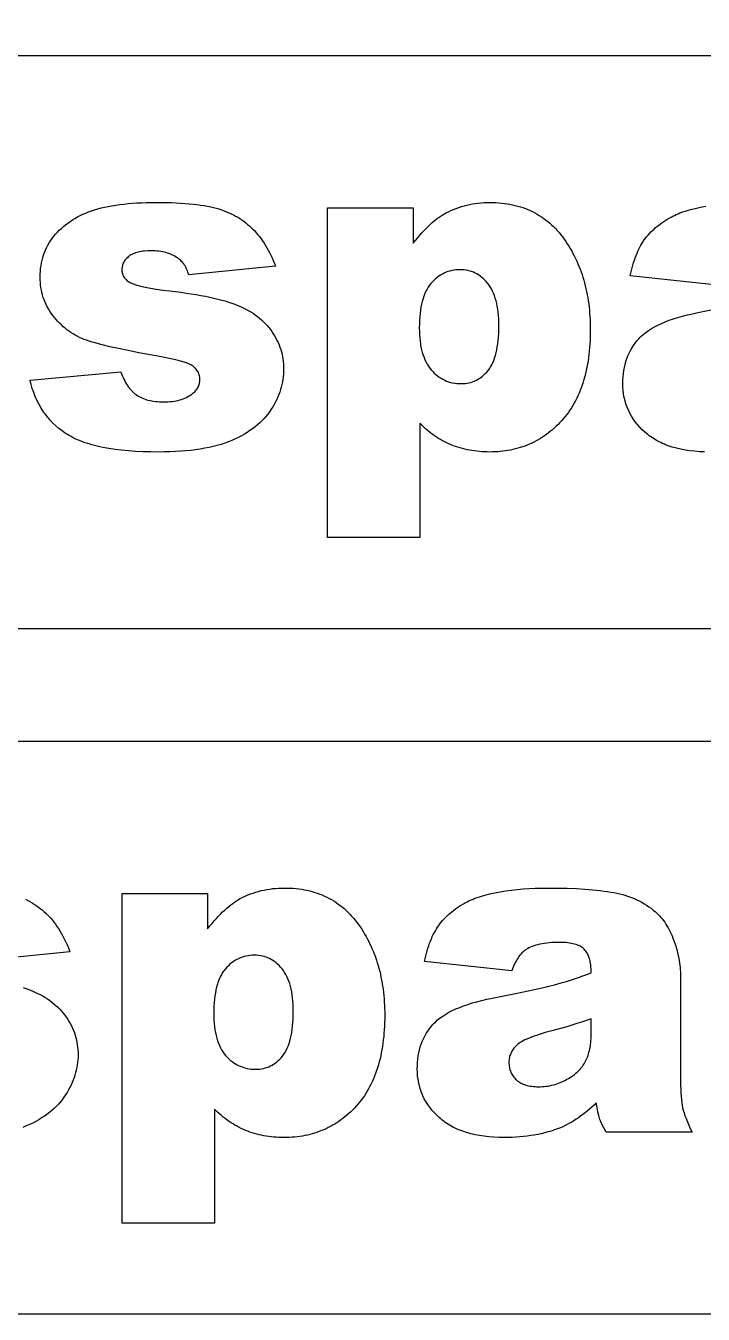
# Model space of a CAD drawing. Extents: x 6 to 1184, y 88 to 595.
# Drawn here: x 813.2 to 916.1, y 399.8 to 595.3 of the extents above; entities that cross this region are included whole.
import ezdxf

# ---------------------------------------------------------------- set-up
doc = ezdxf.new("R2010")
doc.units = 0
doc.layers.get('0').update_dxf_attribs({"linetype": 'CONTINUOUS'})

msp = doc.modelspace()

# ---------------------------------------------------------------- linework, layer by layer
for points in [[(575.33, 566.29), (592.23, 561.76), (575.33, 566.29), (583.09, 595.26), (599.99, 590.73), (1063.99, 590.73), (1059.08, 572.38, 1), (1057.52, 566.59), (1074.43, 562.06, 1), (1075.98, 567.85), (1082.11, 590.73), (1183.99, 590.73), (1160.7, 503.8), (1040.7, 503.8), (576.7, 503.8), (559.8, 508.33), (567.56, 537.31), (584.46, 532.78, 0.414214), (588.14, 534.9, 0.414214), (586.02, 538.57), (590.68, 555.96, 0.414214), (594.35, 558.08, 0.414214), (592.23, 561.76)], [(544.25, 462.29), (561.15, 457.76), (544.25, 462.29), (552.01, 491.26), (568.92, 486.73), (1032.92, 486.73), (1028, 468.38, 1), (1026.45, 462.59), (1043.35, 458.06, 1), (1044.9, 463.85), (1051.03, 486.73), (1152.92, 486.73), (1129.62, 399.8), (1009.62, 399.8), (545.62, 399.8), (528.72, 404.33), (536.48, 433.31), (553.39, 428.78, 0.414214), (557.06, 430.9, 0.414214), (554.94, 434.57), (559.6, 451.96, 0.414214), (563.27, 454.08, 0.414214), (561.15, 457.76)]]:
    msp.add_lwpolyline(points, format="xyb")
for points in [[(813.85, 541.48), (827.63, 542.78), (827.74, 542.48), (827.86, 542.19), (827.98, 541.91), (828.1, 541.64), (828.23, 541.38), (828.37, 541.13), (828.51, 540.9), (828.66, 540.67), (828.81, 540.46), (828.97, 540.26), (829.13, 540.06), (829.3, 539.88), (829.47, 539.71), (829.65, 539.55), (829.83, 539.4), (830.02, 539.27), (830.22, 539.14), (830.42, 539.02), (830.63, 538.91), (830.85, 538.8), (831.08, 538.71), (831.32, 538.62), (831.56, 538.54), (831.81, 538.47), (832.07, 538.41), (832.34, 538.36), (832.61, 538.31), (832.9, 538.27), (833.19, 538.25), (833.49, 538.22), (833.8, 538.21), (834.11, 538.21), (834.46, 538.21), (834.79, 538.23), (835.12, 538.25), (835.43, 538.28), (835.74, 538.32), (836.03, 538.38), (836.32, 538.44), (836.59, 538.51), (836.86, 538.59), (837.12, 538.67), (837.36, 538.77), (837.6, 538.88), (837.82, 539), (838.04, 539.12), (838.25, 539.26), (838.44, 539.4), (838.59, 539.51), (838.72, 539.63), (838.85, 539.75), (838.97, 539.87), (839.07, 540), (839.17, 540.13), (839.26, 540.26), (839.34, 540.4), (839.41, 540.54), (839.47, 540.68), (839.52, 540.83), (839.56, 540.98), (839.6, 541.13), (839.62, 541.29), (839.63, 541.45), (839.64, 541.61), (839.63, 541.8), (839.61, 541.98), (839.58, 542.15), (839.54, 542.32), (839.49, 542.48), (839.42, 542.64), (839.34, 542.79), (839.25, 542.94), (839.14, 543.08), (839.03, 543.22), (838.9, 543.35), (838.76, 543.48), (838.6, 543.6), (838.44, 543.71), (838.26, 543.82), (838.07, 543.93), (837.91, 544), (837.73, 544.08), (837.27, 544.24), (836.7, 544.4), (836.01, 544.58), (835.21, 544.76), (834.29, 544.95), (833.25, 545.15), (832.1, 545.36), (830.36, 545.67), (828.76, 545.98), (827.3, 546.28), (825.97, 546.57), (824.79, 546.86), (824.25, 547), (823.74, 547.15), (823.27, 547.28), (822.83, 547.42), (822.43, 547.56), (822.06, 547.69), (821.71, 547.83), (821.37, 547.99), (821.03, 548.15), (820.7, 548.32), (820.38, 548.51), (820.07, 548.71), (819.76, 548.92), (819.46, 549.14), (819.17, 549.37), (818.89, 549.61), (818.61, 549.87), (818.33, 550.14), (818.07, 550.42), (817.81, 550.71), (817.56, 551.01), (817.32, 551.32), (817.08, 551.64), (816.86, 551.97), (816.66, 552.31), (816.47, 552.64), (816.3, 552.99), (816.14, 553.34), (816, 553.7), (815.87, 554.06), (815.76, 554.42), (815.66, 554.8), (815.58, 555.17), (815.51, 555.56), (815.46, 555.95), (815.42, 556.34), (815.4, 556.74), (815.39, 557.15), (815.4, 557.59), (815.42, 558.03), (815.46, 558.46), (815.52, 558.88), (815.59, 559.29), (815.68, 559.69), (815.79, 560.09), (815.91, 560.48), (816.05, 560.86), (816.2, 561.23), (816.37, 561.6), (816.56, 561.96), (816.76, 562.31), (816.98, 562.65), (817.22, 562.99), (817.47, 563.32), (817.74, 563.63), (818.01, 563.94), (818.3, 564.24), (818.61, 564.53), (818.92, 564.81), (819.25, 565.07), (819.59, 565.33), (819.94, 565.58), (820.31, 565.81), (820.68, 566.04), (821.07, 566.26), (821.47, 566.46), (821.89, 566.66), (822.31, 566.84), (822.75, 567.02), (823.2, 567.18), (823.66, 567.34), (824.15, 567.48), (824.66, 567.62), (825.18, 567.74), (825.72, 567.86), (826.29, 567.96), (826.87, 568.06), (827.47, 568.14), (828.09, 568.22), (828.73, 568.28), (829.39, 568.34), (830.07, 568.38), (830.77, 568.42), (831.49, 568.44), (832.23, 568.46), (832.99, 568.46), (833.78, 568.46), (834.55, 568.45), (835.3, 568.43), (836.02, 568.4), (836.71, 568.36), (837.37, 568.32), (838.01, 568.27), (838.62, 568.21), (839.2, 568.15), (839.76, 568.07), (840.29, 567.99), (840.8, 567.9), (841.28, 567.81), (841.73, 567.7), (842.16, 567.59), (842.55, 567.47), (842.94, 567.34), (843.31, 567.21), (843.68, 567.06), (844.03, 566.91), (844.38, 566.75), (844.73, 566.58), (845.06, 566.4), (845.39, 566.21), (845.7, 566.01), (846.01, 565.81), (846.31, 565.6), (846.61, 565.37), (846.89, 565.14), (847.17, 564.91), (847.44, 564.66), (847.7, 564.4), (847.96, 564.14), (848.21, 563.86), (848.45, 563.57), (848.69, 563.27), (848.93, 562.96), (849.15, 562.64), (849.38, 562.3), (849.59, 561.95), (849.8, 561.6), (850.01, 561.23), (850.21, 560.85), (850.41, 560.46), (850.6, 560.05), (850.78, 559.64), (850.96, 559.21), (851.13, 558.77), (837.97, 557.48), (837.83, 557.9), (837.75, 558.1), (837.67, 558.29), (837.58, 558.48), (837.49, 558.65), (837.39, 558.82), (837.28, 558.99), (837.18, 559.14), (837.06, 559.29), (836.94, 559.43), (836.82, 559.57), (836.69, 559.7), (836.55, 559.82), (836.41, 559.93), (836.26, 560.04), (836.05, 560.17), (835.84, 560.29), (835.62, 560.41), (835.4, 560.51), (835.17, 560.61), (834.94, 560.7), (834.7, 560.78), (834.45, 560.85), (834.2, 560.92), (833.95, 560.97), (833.69, 561.02), (833.42, 561.06), (833.15, 561.09), (832.87, 561.11), (832.59, 561.12), (832.31, 561.13), (831.74, 561.11), (831.21, 561.08), (830.96, 561.05), (830.72, 561.01), (830.49, 560.97), (830.27, 560.92), (830.06, 560.86), (829.86, 560.8), (829.67, 560.73), (829.49, 560.66), (829.33, 560.58), (829.17, 560.49), (829.02, 560.39), (828.88, 560.29), (828.75, 560.19), (828.63, 560.08), (828.51, 559.97), (828.41, 559.85), (828.31, 559.74), (828.22, 559.62), (828.14, 559.5), (828.07, 559.37), (828.01, 559.24), (827.95, 559.11), (827.91, 558.98), (827.87, 558.84), (827.84, 558.7), (827.82, 558.56), (827.81, 558.41), (827.8, 558.27), (827.81, 558.1), (827.82, 557.95), (827.85, 557.79), (827.89, 557.64), (827.94, 557.5), (828, 557.36), (828.06, 557.23), (828.14, 557.1), (828.23, 556.98), (828.34, 556.86), (828.45, 556.75), (828.57, 556.64), (828.7, 556.54), (828.85, 556.44), (829, 556.35), (829.17, 556.26), (829.35, 556.17), (829.56, 556.09), (829.79, 556.01), (830.05, 555.93), (830.33, 555.85), (830.64, 555.77), (831.33, 555.61), (832.13, 555.46), (833.02, 555.31), (834.01, 555.17), (835.1, 555.03), (835.95, 554.93), (836.78, 554.83), (837.57, 554.72), (838.34, 554.6), (839.08, 554.48), (839.8, 554.36), (840.48, 554.23), (841.14, 554.09), (841.77, 553.96), (842.37, 553.81), (842.95, 553.66), (843.49, 553.51), (844.01, 553.35), (844.5, 553.19), (844.97, 553.02), (845.4, 552.85), (845.82, 552.67), (846.22, 552.48), (846.61, 552.29), (846.99, 552.08), (847.36, 551.86), (847.71, 551.64), (848.05, 551.4), (848.38, 551.16), (848.7, 550.9), (849, 550.64), (849.3, 550.37), (849.57, 550.09), (849.84, 549.79), (850.1, 549.49), (850.34, 549.18), (850.57, 548.86), (850.79, 548.54), (850.99, 548.21), (851.18, 547.88), (851.35, 547.54), (851.51, 547.2), (851.66, 546.85), (851.79, 546.5), (851.91, 546.15), (852.02, 545.79), (852.11, 545.43), (852.19, 545.06), (852.25, 544.69), (852.3, 544.32), (852.33, 543.94), (852.35, 543.56), (852.36, 543.18), (852.35, 542.78), (852.33, 542.39), (852.29, 542.01), (852.24, 541.62), (852.18, 541.23), (852.09, 540.85), (852, 540.46), (851.89, 540.08), (851.76, 539.7), (851.62, 539.32), (851.47, 538.95), (851.3, 538.57), (851.11, 538.19), (850.91, 537.82), (850.7, 537.45), (850.47, 537.08), (850.22, 536.71), (849.96, 536.35), (849.68, 536.01), (849.38, 535.67), (849.07, 535.34), (848.74, 535.02), (848.39, 534.71), (848.03, 534.41), (847.65, 534.12), (847.25, 533.84), (846.83, 533.57), (846.4, 533.31), (845.95, 533.06), (845.48, 532.81), (845, 532.58), (844.5, 532.36), (843.98, 532.14), (843.43, 531.95), (842.87, 531.76), (842.28, 531.59), (841.66, 531.43), (841.03, 531.29), (840.37, 531.16), (839.69, 531.04), (838.98, 530.94), (838.25, 530.85), (837.5, 530.77), (836.73, 530.71), (835.93, 530.66), (835.11, 530.63), (834.26, 530.61), (833.4, 530.6), (832.18, 530.61), (831, 530.65), (829.88, 530.7), (828.79, 530.78), (827.75, 530.88), (826.76, 531), (825.81, 531.14), (824.9, 531.31), (824.46, 531.4), (824.04, 531.5), (823.62, 531.6), (823.22, 531.71), (822.83, 531.82), (822.45, 531.94), (822.08, 532.06), (821.72, 532.19), (821.38, 532.33), (821.04, 532.47), (820.72, 532.62), (820.4, 532.77), (820.1, 532.93), (819.81, 533.09), (819.53, 533.26), (819.26, 533.43), (818.74, 533.8), (818.25, 534.18), (817.79, 534.58), (817.34, 535), (816.92, 535.44), (816.72, 535.66), (816.53, 535.89), (816.34, 536.13), (816.15, 536.37), (815.97, 536.61), (815.8, 536.86), (815.48, 537.37), (815.17, 537.9), (814.89, 538.45), (814.64, 539.02), (814.41, 539.61), (814.2, 540.22), (814.01, 540.84)], [(859.04, 517.64), (859.04, 567.64), (872.04, 567.64), (872.04, 562.29), (872.37, 562.7), (872.71, 563.1), (873.03, 563.48), (873.36, 563.84), (873.68, 564.18), (874, 564.51), (874.31, 564.82), (874.62, 565.12), (874.93, 565.4), (875.23, 565.66), (875.53, 565.9), (875.83, 566.12), (876.13, 566.33), (876.42, 566.53), (876.7, 566.7), (876.98, 566.86), (877.37, 567.05), (877.75, 567.23), (878.15, 567.4), (878.54, 567.56), (878.95, 567.7), (879.35, 567.83), (879.76, 567.95), (880.18, 568.06), (880.6, 568.15), (881.03, 568.24), (881.46, 568.3), (881.9, 568.36), (882.35, 568.4), (882.79, 568.44), (883.25, 568.45), (883.7, 568.46), (884.15, 568.46), (884.6, 568.44), (885.04, 568.41), (885.47, 568.37), (885.89, 568.32), (886.31, 568.27), (886.72, 568.19), (887.13, 568.11), (887.53, 568.02), (887.92, 567.92), (888.31, 567.8), (888.69, 567.68), (889.06, 567.54), (889.43, 567.4), (889.79, 567.24), (890.15, 567.07), (890.49, 566.89), (890.84, 566.7), (891.17, 566.5), (891.5, 566.29), (891.82, 566.07), (892.14, 565.83), (892.45, 565.59), (892.75, 565.33), (893.05, 565.07), (893.34, 564.79), (893.62, 564.5), (893.9, 564.2), (894.17, 563.89), (894.43, 563.57), (894.69, 563.24), (894.94, 562.9), (895.19, 562.55), (895.42, 562.2), (895.65, 561.84), (895.87, 561.47), (896.09, 561.1), (896.29, 560.72), (896.49, 560.34), (896.68, 559.96), (896.86, 559.57), (897.04, 559.17), (897.2, 558.77), (897.36, 558.36), (897.51, 557.95), (897.66, 557.53), (897.79, 557.11), (897.92, 556.69), (898.04, 556.25), (898.15, 555.82), (898.26, 555.37), (898.36, 554.93), (898.45, 554.47), (898.53, 554.02), (898.6, 553.55), (898.67, 553.09), (898.73, 552.61), (898.78, 552.13), (898.82, 551.65), (898.85, 551.16), (898.88, 550.67), (898.9, 550.17), (898.91, 549.67), (898.92, 549.16), (898.91, 548.6), (898.9, 548.04), (898.88, 547.5), (898.85, 546.96), (898.81, 546.44), (898.76, 545.92), (898.71, 545.41), (898.64, 544.9), (898.57, 544.41), (898.49, 543.93), (898.4, 543.45), (898.31, 542.98), (898.2, 542.52), (898.09, 542.07), (897.96, 541.62), (897.83, 541.19), (897.69, 540.76), (897.54, 540.34), (897.39, 539.93), (897.22, 539.53), (897.05, 539.14), (896.87, 538.75), (896.68, 538.38), (896.48, 538.01), (896.27, 537.65), (896.06, 537.3), (895.83, 536.95), (895.6, 536.62), (895.36, 536.29), (895.11, 535.97), (894.85, 535.66), (894.58, 535.36), (894.31, 535.07), (894.03, 534.78), (893.75, 534.51), (893.47, 534.25), (893.17, 533.99), (892.88, 533.74), (892.58, 533.51), (892.28, 533.28), (891.97, 533.06), (891.65, 532.85), (891.34, 532.65), (891.01, 532.46), (890.69, 532.28), (890.36, 532.11), (890.02, 531.95), (889.68, 531.79), (889.34, 531.65), (888.99, 531.51), (888.63, 531.39), (888.28, 531.27), (887.91, 531.16), (887.55, 531.07), (887.18, 530.98), (886.8, 530.9), (886.42, 530.83), (886.04, 530.77), (885.65, 530.72), (885.25, 530.68), (884.86, 530.64), (884.45, 530.62), (884.05, 530.61), (883.64, 530.6), (883.24, 530.61), (882.84, 530.62), (882.45, 530.64), (882.07, 530.67), (881.69, 530.71), (881.31, 530.76), (880.94, 530.81), (880.57, 530.88), (880.21, 530.95), (879.85, 531.03), (879.49, 531.12), (879.14, 531.22), (878.8, 531.32), (878.46, 531.44), (878.12, 531.56), (877.79, 531.69), (877.46, 531.83), (877.13, 531.98), (876.81, 532.14), (876.5, 532.31), (876.19, 532.48), (875.88, 532.66), (875.58, 532.85), (875.28, 533.05), (874.99, 533.26), (874.7, 533.47), (874.42, 533.69), (874.14, 533.93), (873.86, 534.17), (873.59, 534.41), (873.32, 534.67), (873.06, 534.93), (873.06, 517.64)], [(872.96, 549.43), (872.97, 548.9), (872.99, 548.39), (873.02, 547.9), (873.07, 547.42), (873.14, 546.96), (873.21, 546.52), (873.31, 546.09), (873.41, 545.69), (873.53, 545.3), (873.67, 544.92), (873.81, 544.57), (873.98, 544.23), (874.15, 543.91), (874.34, 543.61), (874.55, 543.32), (874.77, 543.05), (875, 542.8), (875.23, 542.56), (875.48, 542.34), (875.73, 542.14), (875.99, 541.95), (876.26, 541.78), (876.53, 541.63), (876.81, 541.49), (877.1, 541.37), (877.4, 541.26), (877.7, 541.17), (878.02, 541.1), (878.34, 541.04), (878.66, 541), (879, 540.98), (879.34, 540.97), (879.64, 540.98), (879.93, 541), (880.22, 541.04), (880.5, 541.1), (880.77, 541.17), (881.04, 541.25), (881.31, 541.35), (881.56, 541.47), (881.81, 541.6), (882.06, 541.75), (882.3, 541.91), (882.53, 542.09), (882.76, 542.29), (882.98, 542.5), (883.19, 542.72), (883.4, 542.97), (883.6, 543.23), (883.78, 543.51), (883.95, 543.81), (884.11, 544.14), (884.26, 544.48), (884.39, 544.85), (884.52, 545.24), (884.62, 545.66), (884.72, 546.09), (884.8, 546.55), (884.87, 547.02), (884.93, 547.52), (884.98, 548.04), (885.01, 548.59), (885.03, 549.15), (885.03, 549.74), (885.03, 550.28), (885.01, 550.8), (884.97, 551.3), (884.93, 551.79), (884.87, 552.26), (884.79, 552.71), (884.71, 553.14), (884.61, 553.55), (884.49, 553.95), (884.37, 554.32), (884.23, 554.68), (884.07, 555.02), (883.91, 555.34), (883.73, 555.65), (883.54, 555.93), (883.33, 556.2), (883.11, 556.45), (882.89, 556.68), (882.66, 556.9), (882.43, 557.1), (882.19, 557.29), (881.94, 557.46), (881.69, 557.61), (881.44, 557.75), (881.17, 557.87), (880.9, 557.97), (880.63, 558.06), (880.35, 558.13), (880.06, 558.19), (879.77, 558.23), (879.47, 558.25), (879.17, 558.26), (878.84, 558.25), (878.52, 558.23), (878.2, 558.19), (877.89, 558.13), (877.59, 558.06), (877.3, 557.97), (877.01, 557.86), (876.73, 557.74), (876.46, 557.6), (876.19, 557.45), (875.93, 557.28), (875.68, 557.09), (875.43, 556.89), (875.19, 556.67), (874.96, 556.43), (874.73, 556.18), (874.52, 555.91), (874.32, 555.62), (874.13, 555.31), (873.96, 554.98), (873.8, 554.63), (873.65, 554.26), (873.52, 553.87), (873.4, 553.45), (873.3, 553.02), (873.21, 552.57), (873.13, 552.1), (873.07, 551.6), (873.02, 551.09), (872.99, 550.56), (872.97, 550)], [(827.83, 413.64), (827.83, 463.64), (840.82, 463.64), (840.82, 458.29), (841.16, 458.7), (841.49, 459.1), (841.82, 459.48), (842.14, 459.84), (842.46, 460.18), (842.78, 460.51), (843.1, 460.82), (843.41, 461.12), (843.72, 461.4), (844.02, 461.66), (844.32, 461.9), (844.62, 462.12), (844.91, 462.33), (845.2, 462.53), (845.49, 462.7), (845.77, 462.86), (846.15, 463.05), (846.54, 463.23), (846.93, 463.4), (847.33, 463.56), (847.73, 463.7), (848.14, 463.83), (848.55, 463.95), (848.97, 464.06), (849.39, 464.15), (849.82, 464.24), (850.25, 464.3), (850.69, 464.36), (851.13, 464.4), (851.58, 464.44), (852.03, 464.45), (852.49, 464.46), (852.94, 464.46), (853.38, 464.44), (853.82, 464.41), (854.25, 464.37), (854.68, 464.32), (855.1, 464.27), (855.51, 464.19), (855.92, 464.11), (856.31, 464.02), (856.71, 463.92), (857.09, 463.8), (857.47, 463.68), (857.85, 463.54), (858.22, 463.4), (858.58, 463.24), (858.93, 463.07), (859.28, 462.89), (859.62, 462.7), (859.96, 462.5), (860.28, 462.29), (860.61, 462.07), (860.92, 461.83), (861.23, 461.59), (861.53, 461.33), (861.83, 461.07), (862.12, 460.79), (862.4, 460.5), (862.68, 460.2), (862.95, 459.89), (863.22, 459.57), (863.48, 459.24), (863.73, 458.9), (863.97, 458.55), (864.21, 458.2), (864.44, 457.84), (864.66, 457.47), (864.87, 457.1), (865.08, 456.72), (865.27, 456.34), (865.47, 455.96), (865.65, 455.57), (865.82, 455.17), (865.99, 454.77), (866.15, 454.36), (866.3, 453.95), (866.44, 453.53), (866.58, 453.11), (866.71, 452.69), (866.83, 452.25), (866.94, 451.82), (867.04, 451.37), (867.14, 450.93), (867.23, 450.47), (867.31, 450.02), (867.39, 449.55), (867.45, 449.09), (867.51, 448.61), (867.56, 448.13), (867.6, 447.65), (867.64, 447.16), (867.67, 446.67), (867.68, 446.17), (867.7, 445.67), (867.7, 445.16), (867.7, 444.6), (867.68, 444.04), (867.66, 443.5), (867.63, 442.96), (867.59, 442.44), (867.55, 441.92), (867.49, 441.41), (867.43, 440.9), (867.36, 440.41), (867.28, 439.93), (867.19, 439.45), (867.09, 438.98), (866.99, 438.52), (866.87, 438.07), (866.75, 437.62), (866.62, 437.19), (866.48, 436.76), (866.33, 436.34), (866.17, 435.93), (866.01, 435.53), (865.83, 435.14), (865.65, 434.75), (865.46, 434.38), (865.26, 434.01), (865.06, 433.65), (864.84, 433.3), (864.62, 432.95), (864.38, 432.62), (864.14, 432.29), (863.89, 431.97), (863.64, 431.66), (863.37, 431.36), (863.1, 431.07), (862.82, 430.78), (862.54, 430.51), (862.25, 430.25), (861.96, 429.99), (861.66, 429.74), (861.36, 429.51), (861.06, 429.28), (860.75, 429.06), (860.44, 428.85), (860.12, 428.65), (859.8, 428.46), (859.47, 428.28), (859.14, 428.11), (858.81, 427.95), (858.47, 427.79), (858.12, 427.65), (857.77, 427.51), (857.42, 427.39), (857.06, 427.27), (856.7, 427.16), (856.33, 427.07), (855.96, 426.98), (855.59, 426.9), (855.21, 426.83), (854.82, 426.77), (854.43, 426.72), (854.04, 426.68), (853.64, 426.64), (853.24, 426.62), (852.83, 426.61), (852.42, 426.6), (852.02, 426.61), (851.63, 426.62), (851.24, 426.64), (850.85, 426.67), (850.47, 426.71), (850.1, 426.76), (849.72, 426.81), (849.36, 426.88), (848.99, 426.95), (848.63, 427.03), (848.28, 427.12), (847.93, 427.22), (847.58, 427.32), (847.24, 427.44), (846.9, 427.56), (846.57, 427.69), (846.24, 427.83), (845.92, 427.98), (845.6, 428.14), (845.28, 428.31), (844.97, 428.48), (844.67, 428.66), (844.37, 428.85), (844.07, 429.05), (843.78, 429.26), (843.49, 429.47), (843.2, 429.69), (842.92, 429.93), (842.65, 430.17), (842.38, 430.41), (842.11, 430.67), (841.85, 430.93), (841.85, 413.64)], [(887, 451.91), (873.74, 453.31), (873.83, 453.74), (873.93, 454.15), (874.04, 454.56), (874.15, 454.95), (874.27, 455.34), (874.39, 455.71), (874.52, 456.07), (874.65, 456.42), (874.79, 456.75), (874.93, 457.08), (875.08, 457.39), (875.24, 457.69), (875.4, 457.98), (875.56, 458.26), (875.73, 458.53), (875.9, 458.78), (876.08, 459.03), (876.28, 459.27), (876.48, 459.51), (876.69, 459.75), (876.91, 459.98), (877.14, 460.2), (877.38, 460.43), (877.63, 460.65), (877.89, 460.86), (878.16, 461.07), (878.44, 461.28), (878.73, 461.48), (879.02, 461.68), (879.33, 461.87), (879.65, 462.06), (879.98, 462.24), (880.22, 462.37), (880.48, 462.5), (880.75, 462.62), (881.02, 462.74), (881.31, 462.86), (881.61, 462.97), (882.25, 463.18), (882.93, 463.38), (883.65, 463.56), (884.42, 463.73), (885.23, 463.88), (886.07, 464.02), (886.94, 464.13), (887.81, 464.23), (888.71, 464.32), (889.62, 464.38), (890.55, 464.42), (891.5, 464.45), (892.46, 464.46), (893.98, 464.45), (895.43, 464.42), (896.8, 464.36), (898.09, 464.29), (899.3, 464.19), (900.44, 464.07), (900.98, 464), (901.5, 463.93), (902.01, 463.85), (902.49, 463.76), (902.96, 463.67), (903.42, 463.56), (903.86, 463.45), (904.3, 463.32), (904.73, 463.18), (905.15, 463.02), (905.56, 462.86), (905.96, 462.68), (906.35, 462.49), (906.73, 462.29), (907.1, 462.08), (907.46, 461.86), (907.81, 461.62), (908.15, 461.38), (908.48, 461.12), (908.8, 460.85), (909.02, 460.65), (909.23, 460.44), (909.44, 460.22), (909.64, 460), (909.83, 459.76), (910.02, 459.51), (910.21, 459.26), (910.38, 458.99), (910.56, 458.71), (910.72, 458.43), (910.88, 458.13), (911.04, 457.82), (911.19, 457.51), (911.33, 457.18), (911.46, 456.84), (911.6, 456.5), (911.83, 455.8), (912.04, 455.11), (912.22, 454.42), (912.36, 453.75), (912.42, 453.41), (912.47, 453.08), (912.52, 452.75), (912.55, 452.42), (912.58, 452.09), (912.6, 451.77), (912.61, 451.45), (912.62, 451.13), (912.62, 435.13), (912.62, 434.51), (912.64, 433.92), (912.66, 433.37), (912.7, 432.85), (912.74, 432.36), (912.8, 431.92), (912.87, 431.5), (912.94, 431.12), (913.04, 430.75), (913.15, 430.35), (913.29, 429.92), (913.46, 429.47), (913.65, 429), (913.86, 428.5), (914.1, 427.97), (914.36, 427.42), (901.33, 427.42), (900.97, 428.08), (900.68, 428.65), (900.46, 429.14), (900.37, 429.36), (900.31, 429.55), (900.19, 429.97), (900.07, 430.49), (899.95, 431.12), (899.83, 431.85), (899.49, 431.53), (899.15, 431.22), (898.81, 430.92), (898.47, 430.64), (898.13, 430.36), (897.79, 430.1), (897.45, 429.84), (897.11, 429.6), (896.77, 429.38), (896.43, 429.16), (896.09, 428.95), (895.75, 428.76), (895.42, 428.58), (895.08, 428.41), (894.74, 428.25), (894.41, 428.1), (893.94, 427.92), (893.47, 427.75), (892.98, 427.59), (892.49, 427.45), (891.99, 427.31), (891.47, 427.19), (890.95, 427.08), (890.42, 426.98), (889.88, 426.89), (889.33, 426.81), (888.78, 426.75), (888.21, 426.7), (887.63, 426.66), (887.05, 426.63), (886.45, 426.61), (885.84, 426.6), (885.05, 426.61), (884.27, 426.65), (883.52, 426.71), (882.8, 426.79), (882.1, 426.9), (881.42, 427.02), (880.77, 427.18), (880.14, 427.35), (879.54, 427.55), (879.25, 427.66), (878.96, 427.77), (878.68, 427.9), (878.41, 428.02), (878.14, 428.15), (877.88, 428.29), (877.62, 428.43), (877.37, 428.58), (877.13, 428.74), (876.89, 428.9), (876.66, 429.07), (876.44, 429.24), (876.22, 429.42), (876.01, 429.6), (875.6, 429.98), (875.22, 430.38), (874.86, 430.78), (874.54, 431.19), (874.23, 431.62), (873.96, 432.05), (873.71, 432.5), (873.49, 432.95), (873.29, 433.42), (873.12, 433.9), (872.97, 434.39), (872.86, 434.89), (872.76, 435.4), (872.7, 435.93), (872.66, 436.46), (872.65, 437), (872.66, 437.52), (872.68, 438.01), (872.73, 438.5), (872.8, 438.98), (872.88, 439.44), (872.99, 439.89), (873.11, 440.34), (873.25, 440.77), (873.41, 441.18), (873.59, 441.59), (873.79, 441.99), (874.01, 442.37), (874.24, 442.74), (874.5, 443.1), (874.77, 443.45), (875.07, 443.79), (875.22, 443.96), (875.39, 444.12), (875.74, 444.44), (876.12, 444.74), (876.53, 445.04), (876.98, 445.32), (877.46, 445.6), (877.97, 445.86), (878.51, 446.11), (879.09, 446.35), (879.69, 446.58), (880.33, 446.81), (881, 447.02), (881.7, 447.21), (882.44, 447.4), (883.2, 447.58), (884, 447.75), (887.56, 448.47), (890.44, 449.08), (891.62, 449.34), (892.63, 449.57), (893.47, 449.78), (894.13, 449.95), (894.72, 450.11), (895.31, 450.29), (895.91, 450.48), (896.52, 450.68), (897.14, 450.89), (897.76, 451.12), (898.4, 451.35), (899.04, 451.6), (899.04, 451.92), (899.03, 452.22), (899.01, 452.51), (898.98, 452.79), (898.94, 453.05), (898.9, 453.31), (898.84, 453.55), (898.78, 453.78), (898.71, 453.99), (898.63, 454.2), (898.54, 454.39), (898.45, 454.58), (898.35, 454.75), (898.23, 454.9), (898.11, 455.05), (897.99, 455.18), (897.85, 455.31), (897.7, 455.42), (897.53, 455.53), (897.36, 455.63), (897.17, 455.72), (896.97, 455.81), (896.75, 455.88), (896.53, 455.95), (896.29, 456.01), (896.04, 456.06), (895.78, 456.11), (895.5, 456.14), (895.21, 456.17), (894.91, 456.19), (894.6, 456.2), (894.27, 456.21), (893.85, 456.2), (893.44, 456.19), (893.05, 456.17), (892.67, 456.14), (892.3, 456.1), (891.95, 456.05), (891.61, 456), (891.28, 455.93), (890.97, 455.86), (890.67, 455.78), (890.39, 455.69), (890.11, 455.59), (889.85, 455.49), (889.61, 455.37), (889.37, 455.25), (889.15, 455.12), (888.99, 455), (888.83, 454.88), (888.67, 454.74), (888.52, 454.6), (888.37, 454.44), (888.23, 454.26), (888.09, 454.08), (887.95, 453.89), (887.82, 453.68), (887.69, 453.46), (887.57, 453.23), (887.45, 452.99), (887.33, 452.74), (887.22, 452.47), (887.11, 452.2)], [(841.75, 445.43), (841.75, 444.9), (841.77, 444.39), (841.81, 443.9), (841.86, 443.42), (841.92, 442.96), (842, 442.52), (842.09, 442.09), (842.2, 441.69), (842.32, 441.3), (842.45, 440.92), (842.6, 440.57), (842.76, 440.23), (842.94, 439.91), (843.13, 439.61), (843.33, 439.32), (843.55, 439.05), (843.78, 438.8), (844.02, 438.56), (844.26, 438.34), (844.52, 438.14), (844.78, 437.95), (845.04, 437.78), (845.32, 437.63), (845.6, 437.49), (845.89, 437.37), (846.19, 437.26), (846.49, 437.17), (846.8, 437.1), (847.12, 437.04), (847.45, 437), (847.78, 436.98), (848.12, 436.97), (848.42, 436.98), (848.72, 437), (849, 437.04), (849.28, 437.1), (849.56, 437.17), (849.83, 437.25), (850.09, 437.35), (850.35, 437.47), (850.6, 437.6), (850.84, 437.75), (851.08, 437.91), (851.31, 438.09), (851.54, 438.29), (851.76, 438.5), (851.97, 438.72), (852.18, 438.97), (852.38, 439.23), (852.57, 439.51), (852.74, 439.81), (852.9, 440.14), (853.05, 440.48), (853.18, 440.85), (853.3, 441.24), (853.41, 441.66), (853.51, 442.09), (853.59, 442.55), (853.66, 443.02), (853.72, 443.52), (853.76, 444.04), (853.79, 444.59), (853.81, 445.15), (853.82, 445.74), (853.81, 446.28), (853.79, 446.8), (853.76, 447.3), (853.71, 447.79), (853.65, 448.26), (853.58, 448.71), (853.49, 449.14), (853.39, 449.55), (853.28, 449.95), (853.15, 450.32), (853.01, 450.68), (852.86, 451.02), (852.69, 451.34), (852.51, 451.65), (852.32, 451.93), (852.11, 452.2), (851.9, 452.45), (851.68, 452.68), (851.45, 452.9), (851.21, 453.1), (850.97, 453.29), (850.73, 453.46), (850.48, 453.61), (850.22, 453.75), (849.96, 453.87), (849.69, 453.97), (849.41, 454.06), (849.13, 454.13), (848.85, 454.19), (848.55, 454.23), (848.26, 454.25), (847.95, 454.26), (847.62, 454.25), (847.3, 454.23), (846.99, 454.19), (846.68, 454.13), (846.38, 454.06), (846.08, 453.97), (845.79, 453.86), (845.51, 453.74), (845.24, 453.6), (844.97, 453.45), (844.71, 453.28), (844.46, 453.09), (844.21, 452.89), (843.98, 452.67), (843.74, 452.43), (843.52, 452.18), (843.3, 451.91), (843.1, 451.62), (842.92, 451.31), (842.74, 450.98), (842.58, 450.63), (842.44, 450.26), (842.31, 449.87), (842.19, 449.45), (842.08, 449.02), (841.99, 448.57), (841.92, 448.1), (841.86, 447.6), (841.81, 447.09), (841.77, 446.56), (841.75, 446)], [(899.04, 444.61), (898.32, 444.36), (897.6, 444.11), (896.86, 443.88), (896.12, 443.65), (895.37, 443.42), (894.61, 443.21), (893.85, 443), (893.08, 442.8), (892.07, 442.52), (891.15, 442.24), (890.74, 442.1), (890.34, 441.96), (889.97, 441.82), (889.62, 441.69), (889.3, 441.55), (889, 441.41), (888.73, 441.27), (888.48, 441.13), (888.25, 441), (888.05, 440.86), (887.87, 440.72), (887.72, 440.59), (887.58, 440.44), (887.45, 440.3), (887.33, 440.15), (887.21, 440), (887.11, 439.85), (887.01, 439.7), (886.93, 439.54), (886.85, 439.38), (886.78, 439.22), (886.72, 439.06), (886.67, 438.89), (886.63, 438.73), (886.6, 438.55), (886.58, 438.38), (886.57, 438.21), (886.56, 438.03), (886.57, 437.83), (886.58, 437.63), (886.6, 437.44), (886.63, 437.25), (886.67, 437.06), (886.72, 436.88), (886.78, 436.71), (886.85, 436.54), (886.92, 436.38), (887.01, 436.21), (887.1, 436.06), (887.2, 435.91), (887.32, 435.76), (887.44, 435.62), (887.57, 435.48), (887.7, 435.35), (887.85, 435.22), (888.01, 435.11), (888.17, 435), (888.34, 434.9), (888.52, 434.8), (888.71, 434.72), (888.91, 434.64), (889.11, 434.57), (889.33, 434.51), (889.55, 434.46), (889.78, 434.41), (890.02, 434.38), (890.27, 434.35), (890.53, 434.33), (890.79, 434.31), (891.06, 434.31), (891.35, 434.31), (891.64, 434.33), (891.92, 434.35), (892.2, 434.38), (892.48, 434.42), (892.76, 434.47), (893.03, 434.53), (893.3, 434.59), (893.57, 434.67), (893.84, 434.75), (894.1, 434.84), (894.36, 434.94), (894.62, 435.05), (894.87, 435.17), (895.13, 435.3), (895.38, 435.44), (895.62, 435.58), (895.86, 435.73), (896.08, 435.88), (896.3, 436.03), (896.51, 436.19), (896.71, 436.35), (896.9, 436.52), (897.08, 436.69), (897.26, 436.86), (897.42, 437.04), (897.57, 437.22), (897.72, 437.4), (897.85, 437.59), (897.98, 437.78), (898.1, 437.98), (898.21, 438.18), (898.31, 438.39), (898.4, 438.6), (898.49, 438.82), (898.57, 439.05), (898.65, 439.29), (898.72, 439.53), (898.78, 439.79), (898.84, 440.04), (898.88, 440.31), (898.93, 440.59), (898.99, 441.16), (899.03, 441.76), (899.04, 442.39)]]:
    msp.add_lwpolyline(points, close=True)
for points in [[(918.22, 555.91), (904.95, 557.31), (905.05, 557.74), (905.15, 558.15), (905.26, 558.56), (905.37, 558.95), (905.49, 559.34), (905.61, 559.71), (905.74, 560.07), (905.87, 560.42), (906.01, 560.75), (906.15, 561.08), (906.3, 561.39), (906.45, 561.69), (906.61, 561.98), (906.77, 562.26), (906.94, 562.53), (907.12, 562.78), (907.3, 563.03), (907.49, 563.27), (907.69, 563.51), (907.9, 563.75), (908.12, 563.98), (908.35, 564.2), (908.59, 564.43), (908.84, 564.65), (909.1, 564.86), (909.37, 565.07), (909.65, 565.28), (909.94, 565.48), (910.24, 565.68), (910.55, 565.87), (910.87, 566.06), (911.19, 566.24), (911.44, 566.37), (911.69, 566.5), (911.96, 566.62), (912.24, 566.74), (912.53, 566.86), (912.83, 566.97), (913.46, 567.18), (914.14, 567.38), (914.86, 567.56), (915.63, 567.73), (916.45, 567.88)], [(916.26, 530.61), (915.49, 530.65), (914.74, 530.71), (914.01, 530.79), (913.31, 530.9), (912.64, 531.02), (911.99, 531.18), (911.36, 531.35), (910.76, 531.55), (910.46, 531.66), (910.18, 531.77), (909.9, 531.9), (909.62, 532.02), (909.36, 532.15), (909.09, 532.29), (908.84, 532.43), (908.59, 532.58), (908.35, 532.74), (908.11, 532.9), (907.88, 533.07), (907.65, 533.24), (907.43, 533.42), (907.22, 533.6), (906.81, 533.98), (906.43, 534.38), (906.08, 534.78), (905.75, 535.19), (905.45, 535.62), (905.17, 536.05), (904.92, 536.5), (904.7, 536.95), (904.5, 537.42), (904.33, 537.9), (904.19, 538.39), (904.07, 538.89), (903.98, 539.4), (903.91, 539.93), (903.87, 540.46), (903.86, 541), (903.87, 541.52), (903.9, 542.01), (903.95, 542.5), (904.01, 542.98), (904.1, 543.44), (904.2, 543.89), (904.32, 544.34), (904.47, 544.77), (904.63, 545.18), (904.81, 545.59), (905.01, 545.99), (905.22, 546.37), (905.46, 546.74), (905.71, 547.1), (905.99, 547.45), (906.28, 547.79), (906.44, 547.96), (906.6, 548.12), (906.95, 548.44), (907.33, 548.74), (907.75, 549.04), (908.2, 549.32), (908.67, 549.6), (909.18, 549.86), (909.73, 550.11), (910.3, 550.35), (910.91, 550.58), (911.55, 550.81), (912.22, 551.02), (912.92, 551.21), (913.65, 551.4), (914.42, 551.58), (915.22, 551.75), (918.78, 552.47)], [(813.17, 462.75), (813.51, 462.58), (813.84, 462.4), (814.17, 462.21), (814.49, 462.01), (814.8, 461.81), (815.1, 461.6), (815.39, 461.37), (815.68, 461.14), (815.96, 460.91), (816.23, 460.66), (816.49, 460.4), (816.74, 460.14), (816.99, 459.86), (817.24, 459.57), (817.48, 459.27), (817.71, 458.96), (817.94, 458.64), (818.16, 458.3), (818.38, 457.95), (818.59, 457.6), (818.8, 457.23), (819, 456.85), (819.19, 456.46), (819.38, 456.05), (819.57, 455.64), (819.74, 455.21), (819.92, 454.77), (806.75, 453.48)], [(812.8, 449.35), (813.29, 449.19), (813.75, 449.02), (814.19, 448.85), (814.6, 448.67), (815.01, 448.48), (815.4, 448.29), (815.78, 448.08), (816.14, 447.86), (816.5, 447.64), (816.84, 447.4), (817.17, 447.16), (817.48, 446.9), (817.79, 446.64), (818.08, 446.37), (818.36, 446.09), (818.63, 445.79), (818.88, 445.49), (819.12, 445.18), (819.35, 444.86), (819.57, 444.54), (819.77, 444.21), (819.96, 443.88), (820.14, 443.54), (820.3, 443.2), (820.45, 442.85), (820.58, 442.5), (820.7, 442.15), (820.8, 441.79), (820.89, 441.43), (820.97, 441.06), (821.03, 440.69), (821.08, 440.32), (821.12, 439.94), (821.14, 439.56), (821.14, 439.18), (821.14, 438.78), (821.12, 438.39), (821.08, 438.01), (821.03, 437.62), (820.96, 437.23), (820.88, 436.85), (820.78, 436.46), (820.67, 436.08), (820.55, 435.7), (820.41, 435.32), (820.25, 434.95), (820.08, 434.57), (819.9, 434.19), (819.7, 433.82), (819.48, 433.45), (819.25, 433.08), (819.01, 432.71), (818.74, 432.35), (818.47, 432.01), (818.17, 431.67), (817.86, 431.34), (817.53, 431.02), (817.18, 430.71), (816.81, 430.41), (816.43, 430.12), (816.03, 429.84), (815.62, 429.57), (815.18, 429.31), (814.74, 429.06), (814.27, 428.81), (813.78, 428.58), (813.28, 428.36), (812.76, 428.14)]]:
    msp.add_lwpolyline(points)

doc.saveas('drawing.dxf')
